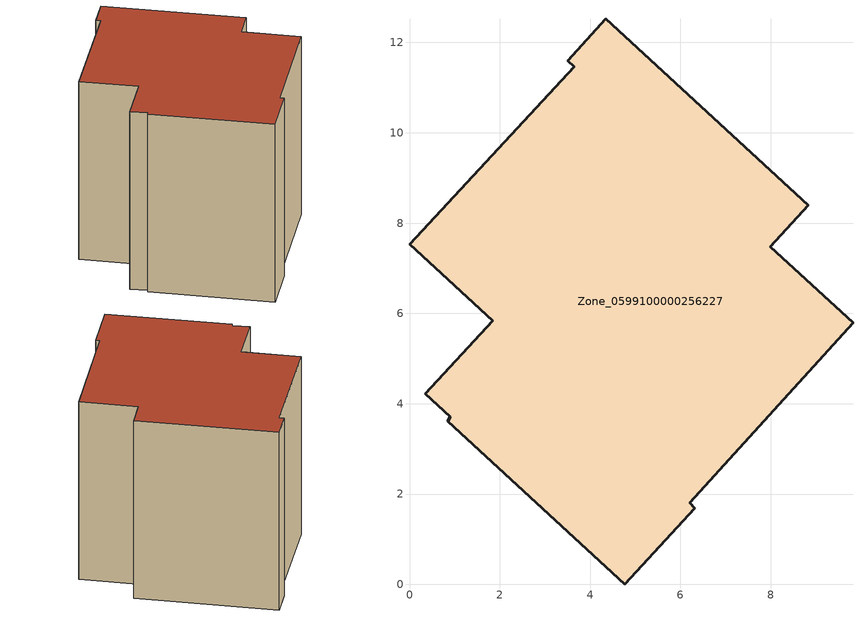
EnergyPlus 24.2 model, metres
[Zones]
Zone_0599100000256227
 floor ground (C_G): 4.77,0 0.85,3.61 0.9,3.72 0.35,4.22 1.84,5.84 0,7.53 3.65,11.46 3.5,11.6 4.35,12.53 8.83,8.4 7.99,7.48 9.82,5.79 6.2,1.81 6.32,1.69 z0
 wall outside (C_F): 4.77,0 6.32,1.69 6.2,1.81 9.82,5.79 7.99,7.48 8.83,8.4 4.35,12.53 3.5,11.6 3.65,11.46 0,7.53 1.84,5.84 0.35,4.22 0.9,3.72 0.85,3.61 4.77,0 z0:8.34
 roof outside (C_R): 0.85,3.61 4.77,0 6.32,1.69 6.2,1.81 9.82,5.79 7.99,7.48 8.83,8.4 4.35,12.53 3.5,11.6 3.65,11.46 0,7.53 1.84,5.84 0.35,4.22 0.9,3.72 z8.34
[BUILDING]
Pand.0599100000256227: North Axis=0; Terrain=City; Loads Convergence Tolerance Value=0.04; Temperature Convergence Tolerance Value=0.4; Solar Distribution=FullExterior; Maximum Number of Warmup Days=25; Minimum Number of Warmup Days=1
[Site:Location]
Rotterdam.The.Hague.AP_ZH_NLD Design_Conditions: Latitude=51.96; Longitude=4.45; Time Zone=1; Elevation=-4.5
[SITE:GROUNDTEMPERATURE:BUILDINGSURFACE]
18, 18, 18, 18, 18, 18, 18, 18, 18, 18, 18, 18
[MATERIAL] Thermal Absorptance=0.9; Solar Absorptance=0.7; Visible Absorptance=0.7
Name | Roughness | Thickness | Conductivity | Density | Specific Heat
G.TI.1975-1991 | MediumSmooth | 0.15 | 0.288461 | 540 | 1210
F.TI.1975-1991 | Rough | 0.3 | 0.230769 | 1920 | 840
R.TI.1975-1991 | MediumRough | 0.2 | 0.153846 | 1500 | 1000
[CONSTRUCTION]
C_G: G.TI.1975-1991
C_F: F.TI.1975-1991
C_R: R.TI.1975-1991
[ZONE]
Zone_0599100000256227: Type=1; Multiplier=1; Ceiling Height=Autocalculate; Volume=Autocalculate; Floor Area=autocalculate; Part of Total Floor Area=Yes
[ZONEINFILTRATION:DESIGNFLOWRATE]
Infil_Zone_0599100000256227: Zone or ZoneList or Space or SpaceList=Zone_0599100000256227; Schedule=AlwaysOn; Design Flow Rate Calculation Method=Flow/Area; Flow Rate per Floor Area=0.003; Constant Term Coefficient=1; Temperature Term Coefficient=0; Velocity Term Coefficient=0; Velocity Squared Term Coefficient=0
[HVACTEMPLATE:ZONE:IDEALLOADSAIRSYSTEM]
Zone_0599100000256227: Maximum Heating Supply Air Temperature=50; Minimum Cooling Supply Air Temperature=13; Maximum Heating Supply Air Humidity Ratio=0.0156; Minimum Cooling Supply Air Humidity Ratio=0.0077; Heating Limit=NoLimit; Cooling Limit=NoLimit; Dehumidification Control Type=ConstantSensibleHeatRatio; Cooling Sensible Heat Ratio=0.7; Dehumidification Setpoint=60; Humidification Control Type=None; Humidification Setpoint=30; Outdoor Air Method=None; Outdoor Air Flow Rate per Person=0.00944; Outdoor Air Flow Rate per Zone Floor Area=0; Outdoor Air Flow Rate per Zone=0; Demand Controlled Ventilation Type=None; Outdoor Air Economizer Type=NoEconomizer; Heat Recovery Type=None; Sensible Heat Recovery Effectiveness=0.7; Latent Heat Recovery Effectiveness=0.65
[ZONECONTROL:THERMOSTAT]
ThermostatControl_Zone_0599100000256227: Zone or ZoneList=Zone_0599100000256227; Control Type Schedule=DualSetpointControlType; Control 1=Thermostat_Zone_0599100000256227; Temperature Difference Between Cutout And Setpoint=0
[THERMOSTATSETPOINT:DUALSETPOINT]
Thermostat_Zone_0599100000256227: Heating Setpoint Temperature Schedule=HeatingSetpoint_Zone_0599100000256227; Cooling Setpoint Temperature Schedule=CoolingSetpoint_Zone_0599100000256227
[SCHEDULE:COMPACT]
HeatingSetpoint_Zone_0599100000256227: Through: 12/31, For: AllDays, Until: 24:00, 21
CoolingSetpoint_Zone_0599100000256227: Through: 12/31, For: AllDays, Until: 24:00, 24
DualSetpointControlType: Through: 12/31, For: AllDays, Until: 24:00, 4
AlwaysOn: Through: 12/31, For: AllDays, Until: 24:00, 1
